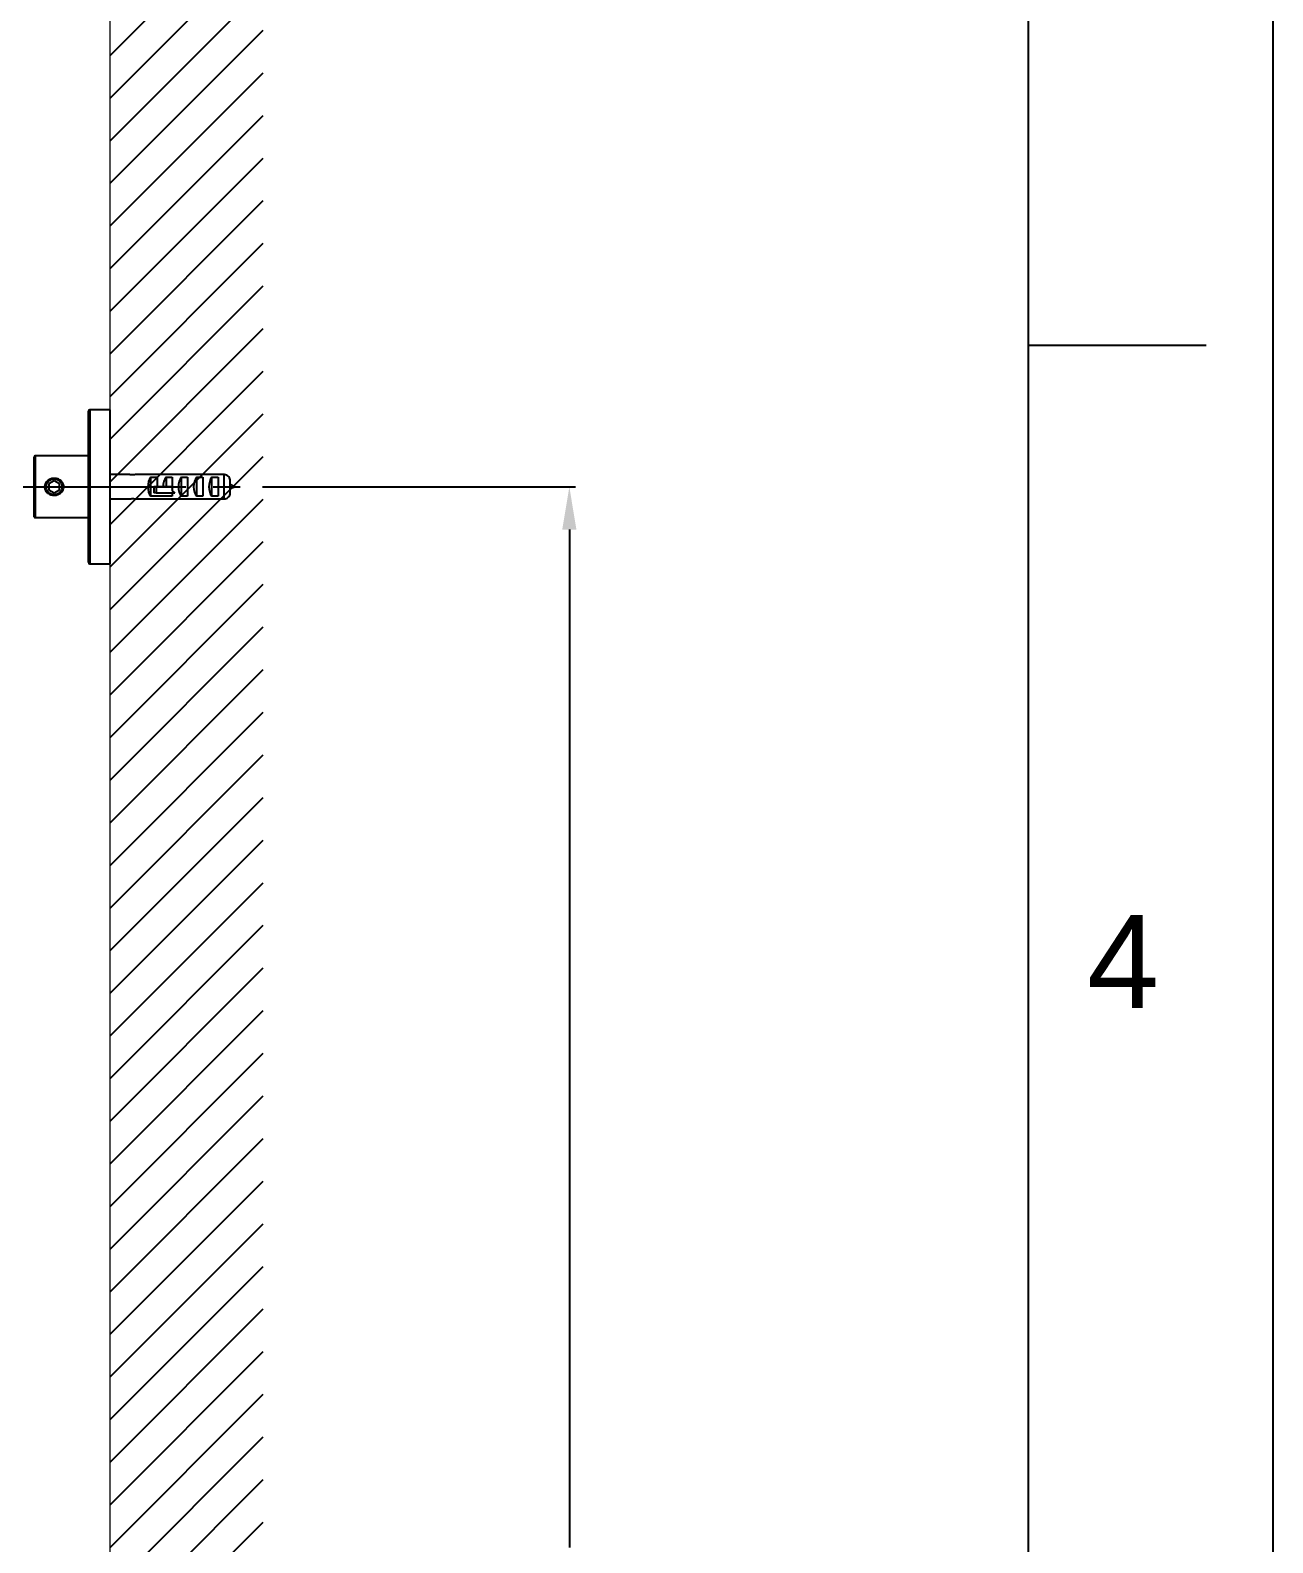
# Model space of a CAD drawing. Header units: millimetres. Extents: x 13235 to 13829, y -4257 to -3417.
# Drawn here: x 13727.5 to 13829.3, y -3835.4 to -3711.5 of the extents above; entities that cross this region are included whole.
import ezdxf

# ---------------------------------------------------------------- set-up
doc = ezdxf.new("R2010")
doc.units = ezdxf.units.MM
doc.header["$LTSCALE"] = 0.1
doc.linetypes.add('CENTER2', pattern=[28.575, 19.05, -3.175, 3.175, -3.175])
doc.linetypes.add('HIDDENX2', pattern=[19.05, 12.7, -6.35])
doc.layers.get('0').update_dxf_attribs({"lineweight": 15})
doc.layers.add('DIM', color=3, linetype='Continuous', lineweight=9)
for name, color, linetype in [('FORM', 7, 'Continuous'), ('hatch', 2, 'Continuous'), ('HIDDEN', 8, 'HIDDENX2')]:
    doc.layers.add(name, color=color, linetype=linetype)
doc.styles.add('ARIAL', font='arial.ttf')
doc.styles.get("Standard").update_dxf_attribs({"font": 'arial.ttf'})
doc.dimstyles.new('사본 ISO-25', dxfattribs={"dimtxt": 4, "dimasz": 3.5, "dimexe": 0.5, "dimexo": 0.625, "dimgap": 1.5, "dimtad": 1, "dimtih": 1, "dimtoh": 1, "dimdec": 1, "dimlfac": 4, "dimdsep": 46, "dimtxsty": 'ARIAL', "dimcen": 0, "dimclrd": 3, "dimclre": 3, "dimclrt": 3, "dimadec": 1, "dimazin": 0, "dimtfac": 1, "dimtdec": 1, "dimtmove": 0, "dimatfit": 3, "dimfxl": 1.25, "dimtfill": 1, "dimarcsym": 0})

# ---------------------------------------------------------------- blocks, each defined once
blk = doc.blocks.new('*D104')
at = {"layer": 'Defpoints', "color": 0, "transparency": 16777216}
for p in [(13745.87, -3748.91), (13732.2, -3929.76), (13771.63, -3929.76)]:
    blk.add_point(p, dxfattribs=at)
at = {"layer": 'DIM', "color": 3, "lineweight": -2, "transparency": 16777216}
for p, q in [((13746.49, -3748.91), (13772.13, -3748.91)), ((13771.63, -3752.41), (13771.63, -3835.79)), ((13771.63, -3926.26), (13771.63, -3842.88)), ((13732.82, -3929.76), (13772.13, -3929.76))]:
    blk.add_line(p, q, dxfattribs=at)
at = {"layer": 'DIM', "color": 3, "transparency": 16777216}
for points in [[(13771.05, -3752.41), (13772.21, -3752.41), (13771.63, -3748.91)], [(13771.05, -3926.26), (13772.21, -3926.26), (13771.63, -3929.76)]]:
    blk.add_solid(points, dxfattribs=at)
at = {"layer": 'DIM', "color": 3, "transparency": 16777216, "insert": (13771.63, -3839.33), "char_height": 4, "attachment_point": 5, "style": 'ARIAL', "bg_fill": 3, "box_fill_scale": 1.1, "bg_fill_color": 256, "bg_fill_true_color": 13158600, "bg_fill_transparency": 0}
blk.add_mtext('730', dxfattribs=at)

msp = doc.modelspace()

# ---------------------------------------------------------------- hatches: boundary and pattern name
at = {"layer": 'hatch'}
h = msp.add_hatch(dxfattribs=at)
h.set_pattern_fill('ANSI31', color=256, scale=0.777568)
h.set_pattern_definition([(45, (12945.8038, -4145.654), (-1.7456907, 1.7456907), [])])
edge = h.paths.add_edge_path()
edge.add_spline(control_points=[(13734.009, -3910.788), (13734.067, -3910.802), (13734.169, -3910.818), (13734.31, -3910.818), (13734.39, -3910.808), (13734.427, -3910.802)], knot_values=[0, 0, 0, 0, 0.4237752, 0.7322165, 1, 1, 1, 1], degree=3, periodic=0)
edge.add_line((13734.05, -3910.794), (13734.467, -3910.794))
edge.add_arc((13734.234, -3909.726), 1.093, 280.19055, 282.31636, ccw=False)
edge.add_spline(control_points=[(13734.427, -3910.802), (13734.39, -3910.808), (13734.31, -3910.818), (13734.169, -3910.818), (13734.067, -3910.802), (13734.009, -3910.788)], knot_values=[0, 0, 0, 0, 0.2677835, 0.5762248, 1, 1, 1, 1], degree=3, periodic=0)
edge.add_line((13734, -3910.833), (13734, -3912.778))
edge.add_line((13734, -3912.778), (13734.05, -3912.778))
edge.add_spline(control_points=[(13734.427, -3912.77), (13734.39, -3912.763), (13734.31, -3912.753), (13734.169, -3912.753), (13734.067, -3912.77), (13734.009, -3912.784)], knot_values=[0, 0, 0, 0, 0.2677887, 0.5762346, 1, 1, 1, 1], degree=3, periodic=0)
edge.add_line((13736.633, -3912.566), (13736.818, -3912.566))
edge.add_ellipse((13736.167, -3911.786), major_axis=(0, -1), ratio=0.6666667, start_angle=218.68219, end_angle=321.31781, ccw=False)
edge.add_line((13735.183, -3910.794), (13734.05, -3910.794))
edge.add_spline(control_points=[(13734.009, -3910.788), (13734.067, -3910.802), (13734.169, -3910.818), (13734.31, -3910.818), (13734.39, -3910.808), (13734.427, -3910.802)], knot_values=[0, 0, 0, 0, 0.4237752, 0.7322165, 1, 1, 1, 1], degree=3, periodic=0)
edge.add_arc((13734.234, -3909.726), 1.093, 280.19055, 282.31636)
edge.add_line((13734.467, -3910.794), (13742.25, -3910.794))
edge.add_line((13742.25, -3910.794), (13742.25, -3912.778))
edge.add_line((13742.25, -3912.778), (13734.05, -3912.778))
edge.add_spline(control_points=[(13734.427, -3912.77), (13734.39, -3912.763), (13734.31, -3912.753), (13734.169, -3912.753), (13734.067, -3912.77), (13734.009, -3912.784)], knot_values=[0, 0, 0, 0, 0.2677887, 0.5762346, 1, 1, 1, 1], degree=3, periodic=0)
edge.add_line((13734.009, -3912.784), (13734, -3912.786))
edge.add_line((13734, -3912.786), (13734, -3925.786))
edge.add_line((13734, -3925.786), (13734.009, -3925.788))
edge.add_spline(control_points=[(13734.009, -3925.788), (13734.067, -3925.802), (13734.169, -3925.819), (13734.31, -3925.819), (13734.39, -3925.809), (13734.427, -3925.802)], knot_values=[0, 0, 0, 0, 0.4237752, 0.7322165, 1, 1, 1, 1], degree=3, periodic=0)
edge.add_line((13734.05, -3925.794), (13734.467, -3925.794))
edge.add_arc((13734.234, -3924.726), 1.093, 280.19055, 282.31636, ccw=False)
edge.add_spline(control_points=[(13734.427, -3925.802), (13734.39, -3925.809), (13734.31, -3925.819), (13734.169, -3925.819), (13734.067, -3925.802), (13734.009, -3925.788)], knot_values=[0, 0, 0, 0, 0.2677835, 0.5762248, 1, 1, 1, 1], degree=3, periodic=0)
edge.add_line((13734, -3925.833), (13734, -3927.778))
edge.add_line((13734, -3927.778), (13734.05, -3927.778))
edge.add_spline(control_points=[(13734.427, -3927.77), (13734.39, -3927.764), (13734.31, -3927.754), (13734.169, -3927.754), (13734.067, -3927.77), (13734.009, -3927.784)], knot_values=[0, 0, 0, 0, 0.2677887, 0.5762346, 1, 1, 1, 1], degree=3, periodic=0)
edge.add_line((13735.565, -3927.567), (13735.75, -3927.567))
edge.add_ellipse((13736.167, -3926.786), major_axis=(0, -1), ratio=0.6666667, start_angle=218.68219, end_angle=321.31781, ccw=False)
edge.add_line((13735.183, -3925.794), (13734.05, -3925.794))
edge.add_spline(control_points=[(13734.009, -3925.788), (13734.067, -3925.802), (13734.169, -3925.819), (13734.31, -3925.819), (13734.39, -3925.809), (13734.427, -3925.802)], knot_values=[0, 0, 0, 0, 0.4237752, 0.7322165, 1, 1, 1, 1], degree=3, periodic=0)
edge.add_arc((13734.234, -3924.726), 1.093, 280.19055, 282.31636)
edge.add_line((13734.467, -3925.794), (13742.25, -3925.794))
edge.add_line((13742.25, -3925.794), (13742.25, -3927.778))
edge.add_line((13742.25, -3927.778), (13734.05, -3927.778))
edge.add_spline(control_points=[(13734.427, -3927.77), (13734.39, -3927.764), (13734.31, -3927.754), (13734.169, -3927.754), (13734.067, -3927.77), (13734.009, -3927.784)], knot_values=[0, 0, 0, 0, 0.2677887, 0.5762346, 1, 1, 1, 1], degree=3, periodic=0)
edge.add_line((13734.009, -3927.784), (13734, -3927.786))
edge.add_line((13734, -3927.786), (13734, -4163.6))
edge.add_line((13734, -4163.6), (13746.548, -4163.6))
edge.add_line((13746.548, -4163.6), (13746.548, -3587.234))
edge.add_line((13746.548, -3587.234), (13734, -3587.234))
edge.add_line((13734, -3587.234), (13734, -3910.786))
edge.add_line((13734, -3910.786), (13734.009, -3910.788))

# ---------------------------------------------------------------- linework, layer by layer
at = {"color": 7, "linetype": 'Continuous'}
msp.add_line((13734.007, -4042.27), (13734, -3586.623), dxfattribs=at)
at = {"linetype": 'Continuous', "lineweight": 25}
for p, q in [((13732.225, -3748.907), (13732.225, -3742.719)), ((13734, -3742.594), (13732.35, -3742.594)), ((13732.35, -3742.594), (13732.35, -3748.907)), ((13734, -3748.907), (13734, -3742.594)), ((13727.8, -3748.907), (13727.8, -3746.444)), ((13732.225, -3746.382), (13727.863, -3746.382)), ((13727.863, -3746.382), (13727.863, -3748.907)), ((13729.425, -3748.407), (13728.992, -3748.657)), ((13729.858, -3748.657), (13729.425, -3748.407)), ((13735.603, -3747.904), (13734, -3747.904)), ((13735.603, -3747.907), (13734, -3747.907)), ((13743.35, -3747.912), (13736.067, -3747.912)), ((13743.35, -3747.914), (13736.067, -3747.914)), ((13737.35, -3748.126), (13737.85, -3748.126)), ((13737.35, -3749.687), (13737.35, -3748.126)), ((13737.85, -3748.126), (13737.85, -3748.907)), ((13738.6, -3748.126), (13738.6, -3748.907)), ((13738.6, -3748.126), (13739.1, -3748.126)), ((13739.1, -3748.126), (13739.1, -3749.271)), ((13739.85, -3748.126), (13740.35, -3748.126)), ((13739.85, -3749.687), (13739.85, -3748.126)), ((13740.35, -3748.126), (13740.35, -3749.687)), ((13741.1, -3748.126), (13741.6, -3748.126)), ((13741.1, -3749.687), (13741.1, -3748.126)), ((13741.6, -3748.126), (13741.6, -3749.687)), ((13742.35, -3748.126), (13742.85, -3748.126)), ((13742.35, -3749.687), (13742.35, -3748.126)), ((13742.85, -3748.126), (13742.85, -3749.687)), ((13743.35, -3749.899), (13743.35, -3747.914)), ((13743.85, -3749.391), (13743.85, -3748.422)), ((13727.8, -3751.369), (13727.8, -3748.907)), ((13727.863, -3748.907), (13727.863, -3751.432)), ((13728.992, -3748.657), (13728.992, -3749.157)), ((13728.992, -3749.157), (13729.425, -3749.407)), ((13729.425, -3749.407), (13729.858, -3749.157)), ((13729.858, -3749.157), (13729.858, -3748.657)), ((13732.225, -3755.094), (13732.225, -3748.907)), ((13732.35, -3748.907), (13732.35, -3755.219)), ((13734, -3755.219), (13734, -3748.907)), ((13739.1, -3749.687), (13737.35, -3749.687)), ((13737.602, -3748.907), (13737.602, -3749.407)), ((13737.789, -3748.907), (13737.602, -3748.907)), ((13737.789, -3749.407), (13737.602, -3749.407)), ((13737.789, -3748.907), (13737.789, -3749.407)), ((13739.1, -3748.907), (13737.789, -3748.907)), ((13737.789, -3749.407), (13739.324, -3749.407)), ((13739.125, -3749.172), (13739.1, -3749.076)), ((13739.1, -3749.271), (13739.324, -3749.407)), ((13739.1, -3749.407), (13739.1, -3749.687)), ((13740.35, -3749.687), (13739.85, -3749.687)), ((13741.6, -3749.687), (13741.1, -3749.687)), ((13741.6, -3749.263), (13741.61, -3749.299)), ((13742.85, -3749.687), (13742.35, -3749.687)), ((13743.936, -3748.766), (13743.85, -3748.732)), ((13743.977, -3748.782), (13743.85, -3748.732)), ((13744.288, -3748.907), (13743.85, -3749.082)), ((13743.85, -3749.082), (13743.96, -3749.038)), ((13743.977, -3748.782), (13744.288, -3748.907)), ((13743.977, -3748.783), (13743.977, -3748.782)), ((13734, -3749.907), (13735.603, -3749.907)), ((13736.067, -3749.899), (13743.35, -3749.899)), ((13727.863, -3751.432), (13732.225, -3751.432)), ((13732.35, -3755.219), (13734, -3755.219))]:
    msp.add_line(p, q, dxfattribs=at)
msp.add_circle((13729.425, -3748.907), 0.65, dxfattribs=at)
for centre, radius, start, end in [((13732.35, -3742.719), 0.125, 90, 180), ((13727.863, -3746.444), 0.0625, 90, 180), ((13727.863, -3751.369), 0.0625, 180, 270), ((13732.35, -3755.094), 0.125, 180, 270)]:
    msp.add_arc(centre, radius, start, end, dxfattribs=at)
for centre, end_param in [((13737.767, -3748.907), 2.4664611), ((13739.017, -3748.907), 1.5707963), ((13740.267, -3748.907), 2.4664611), ((13741.517, -3748.907), 2.4664611), ((13742.767, -3748.907), 2.4664611)]:
    msp.add_ellipse(centre, major_axis=(0, 1), ratio=0.6666667, start_param=0.6751315, end_param=end_param, dxfattribs=at)
for points, knots in [([(13729.954, -3749.418), (13729.877, -3749.467), (13729.724, -3749.566), (13729.443, -3749.611), (13729.159, -3749.574), (13728.903, -3749.444), (13728.717, -3749.243), (13728.631, -3749.008), (13728.638, -3748.785), (13728.713, -3748.591), (13728.848, -3748.422), (13729.046, -3748.287), (13729.301, -3748.21), (13729.585, -3748.214), (13729.857, -3748.31), (13730.074, -3748.488), (13730.199, -3748.716), (13730.224, -3748.947), (13730.172, -3749.151), (13730.076, -3749.309), (13729.99, -3749.386), (13729.954, -3749.418)], [0, 0, 0, 0, 0.0587059, 0.1177374, 0.1792337, 0.240867, 0.300562, 0.3535611, 0.3987326, 0.441152, 0.486273, 0.5373813, 0.594859, 0.6558802, 0.7175935, 0.7784737, 0.8345404, 0.8823002, 0.9250273, 0.9686142, 1, 1, 1, 1]), ([(13736.067, -3747.914), (13736.05, -3747.918), (13736.017, -3747.925), (13735.942, -3747.935), (13735.859, -3747.94), (13735.775, -3747.937), (13735.7, -3747.927), (13735.642, -3747.917), (13735.605, -3747.908), (13735.603, -3747.907), (13735.603, -3747.907)], [0, 0, 0, 0, 0.1300206, 0.2600522, 0.3891562, 0.5145601, 0.6393794, 0.7675053, 0.8978038, 1, 1, 1, 1]), ([(13743.85, -3748.422), (13743.845, -3748.364), (13743.833, -3748.246), (13743.743, -3748.092), (13743.612, -3747.978), (13743.473, -3747.922), (13743.384, -3747.916), (13743.35, -3747.914)], [0, 0, 0, 0, 0.2226895, 0.4443143, 0.6597009, 0.8724363, 1, 1, 1, 1]), ([(13743.35, -3749.899), (13743.406, -3749.893), (13743.518, -3749.882), (13743.667, -3749.797), (13743.78, -3749.67), (13743.841, -3749.527), (13743.848, -3749.431), (13743.85, -3749.391)], [0, 0, 0, 0, 0.2113763, 0.4227413, 0.6345659, 0.8478622, 1, 1, 1, 1]), ([(13735.603, -3749.906), (13735.602, -3749.906), (13735.598, -3749.907), (13735.617, -3749.902), (13735.659, -3749.893), (13735.726, -3749.882), (13735.806, -3749.875), (13735.891, -3749.874), (13735.97, -3749.881), (13736.03, -3749.891), (13736.056, -3749.896), (13736.067, -3749.899)], [0, 0, 0, 0, 0.0257612, 0.1505788, 0.2761292, 0.4050695, 0.5350738, 0.6618665, 0.7862208, 0.9126533, 1, 1, 1, 1])]:
    msp.add_open_spline(points, degree=3, knots=knots, dxfattribs=at)
at = {"layer": 'FORM', "color": 7, "linetype": 'Continuous'}
for p, q in [((13829.256, -3417.298), (13829.256, -4257.298)), ((13809.256, -4237.298), (13809.256, -3437.298)), ((13809.256, -3737.298), (13823.792, -3737.298))]:
    msp.add_line(p, q, dxfattribs=at)
at = {"layer": 'HIDDEN', "color": 1, "linetype": 'CENTER2', "ltscale": 7}
msp.add_line((13706.883, -3748.906), (13745.868, -3748.906), dxfattribs=at)

# ---------------------------------------------------------------- texts
at = {"layer": 'FORM', "insert": (13816.991, -3787.79), "char_height": 7.624, "attachment_point": 5}
msp.add_mtext_dynamic_manual_height_columns('4', width=50, gutter_width=12.5, heights=[0], dxfattribs=at)

# ---------------------------------------------------------------- next in the draw order: dimensions: what is measured, and where the dimension line sits
at = {"layer": 'DIM'}
dim = msp.add_linear_dim(base=(13771.63, -3929.762), p1=(13745.868, -3748.906), p2=(13732.198, -3929.762), angle=90, text='730', dimstyle='사본 ISO-25', override={"dimtxt": 4, "dimtad": 0}, dxfattribs=at)
dim.commit()
dim.dimension.update_dxf_attribs({"geometry": '*D104', "text_midpoint": (13771.63, -3839.334)})

doc.saveas('drawing.dxf')
